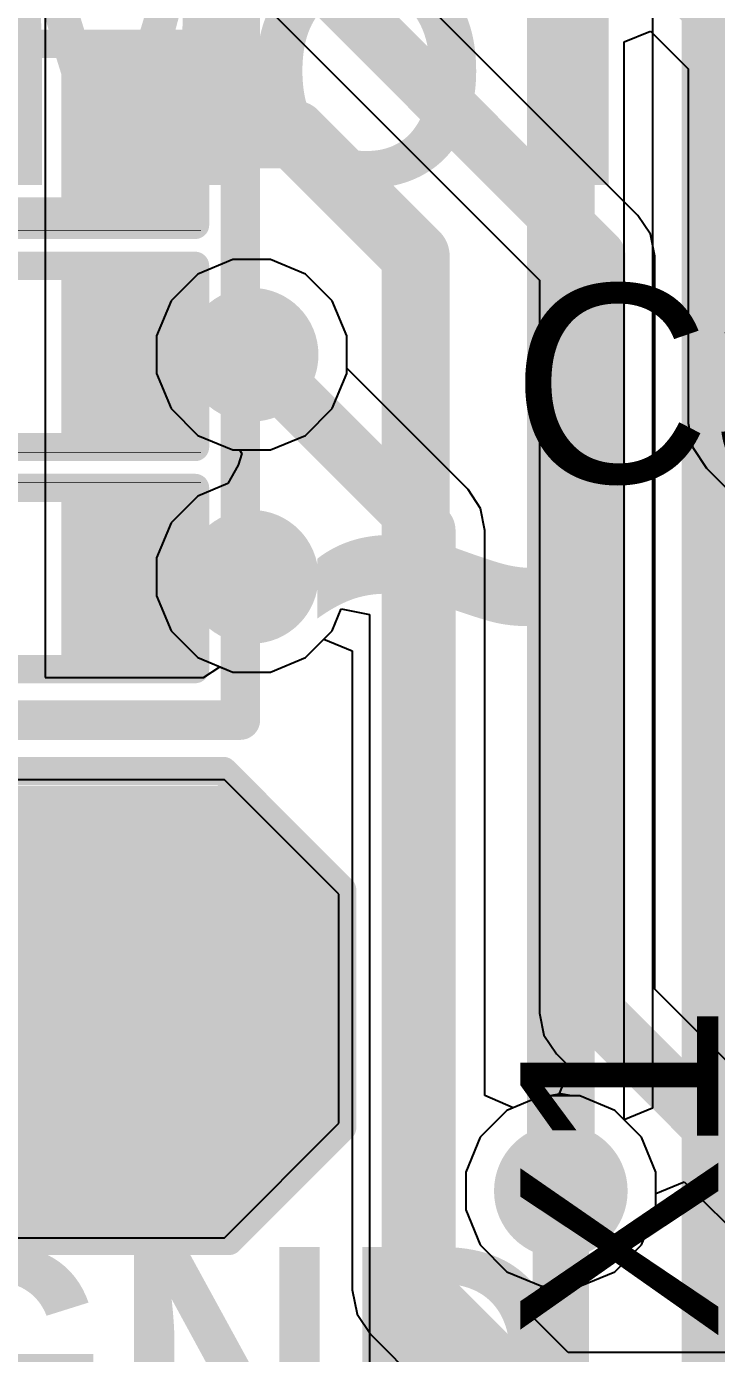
# Model space of a CAD drawing. Header units: inches. Extents: x -4.4 to 45.3, y -0.3 to 53.7.
# Drawn here: x 4.17 to 7.27, y 27.1 to 33.06 of the extents above; entities that cross this region are included whole.
import ezdxf

# ---------------------------------------------------------------- set-up
doc = ezdxf.new("R2010")
doc.units = ezdxf.units.IN
for name, color, linetype in [('Bottom Layer', 5, 'Continuous'), ('Bottom Overlay', 54, 'Continuous'), ('Bottom Paste', 16, 'Continuous'), ('Bottom Solder', 6, 'Continuous'), ('Multi-Layer', 9, 'Continuous'), ('Pad Holes', 156, 'Continuous'), ('Signal_1', 16, 'Continuous'), ('Signal_2', 76, 'Continuous'), ('Top Layer', 1, 'Continuous'), ('Top Overlay', 2, 'Continuous'), ('Top Solder', 216, 'Continuous'), ('Via Holes', 16, 'Continuous')]:
    doc.layers.add(name, color=color, linetype=linetype)
doc.styles.add('Arial', font='', dxfattribs={"height": 0.2})
doc.styles.add('Arial_Bold', font='', dxfattribs={"height": 0.2})
doc.styles.get('Arial').set_extended_font_data('Arial')
doc.styles.get('Arial_Bold').set_extended_font_data('Arial', bold=True)

# ---------------------------------------------------------------- blocks, each defined once
blk = doc.blocks.new('T____P______TH_1_8___H_________0_92___7')
at = {"layer": 'Bottom Layer'}
blk.add_hatch(color=5, dxfattribs=at).paths.add_polyline_path([(0.45, 0.9), (-0.45, 0.9), (-0.9, 0.45), (-0.9, -0.45), (-0.45, -0.9), (0.45, -0.9), (0.9, -0.45), (0.9, 0.45)])
at = {"layer": 'Bottom Solder'}
blk.add_hatch(color=6, dxfattribs=at).paths.add_polyline_path([(0.5008, 1.0016), (-0.5008, 1.0016), (-1.0016, 0.5008), (-1.0016, -0.5008), (-0.5008, -1.0016), (0.5008, -1.0016), (1.0016, -0.5008), (1.0016, 0.5008)])
at = {"layer": 'Multi-Layer'}
blk.add_hatch(color=9, dxfattribs=at).paths.add_polyline_path([(0.45, 0.9), (-0.45, 0.9), (-0.9, 0.45), (-0.9, -0.45), (-0.45, -0.9), (0.45, -0.9), (0.9, -0.45), (0.9, 0.45)])
at = {"layer": 'Pad Holes'}
h = blk.add_hatch(color=7, dxfattribs=at)
edge = h.paths.add_edge_path()
edge.add_arc((0, 0), 0.46, 0, 360)
at = {"layer": 'Signal_1'}
blk.add_hatch(color=16, dxfattribs=at).paths.add_polyline_path([(0.45, 0.9), (-0.45, 0.9), (-0.9, 0.45), (-0.9, -0.45), (-0.45, -0.9), (0.45, -0.9), (0.9, -0.45), (0.9, 0.45)])
at = {"layer": 'Signal_2'}
blk.add_hatch(color=76, dxfattribs=at).paths.add_polyline_path([(0.45, 0.9), (-0.45, 0.9), (-0.9, 0.45), (-0.9, -0.45), (-0.45, -0.9), (0.45, -0.9), (0.9, -0.45), (0.9, 0.45)])
at = {"layer": 'Top Layer'}
blk.add_hatch(color=1, dxfattribs=at).paths.add_polyline_path([(0.45, 0.9), (-0.45, 0.9), (-0.9, 0.45), (-0.9, -0.45), (-0.45, -0.9), (0.45, -0.9), (0.9, -0.45), (0.9, 0.45)])
at = {"layer": 'Top Solder'}
blk.add_hatch(color=216, dxfattribs=at).paths.add_polyline_path([(0.5008, 1.0016), (-0.5008, 1.0016), (-1.0016, 0.5008), (-1.0016, -0.5008), (-0.5008, -1.0016), (0.5008, -1.0016), (1.0016, -0.5008), (1.0016, 0.5008)])
at = {"layer": 'Top Overlay'}
for points in [[(-1.0414, 0.5334, 0.127, 0.127, 0), (-0.508, 1.0668, 0.127, 0.127, 0)], [(-0.508, 1.0668, 0.127, 0.127, 0), (0.508, 1.0668, 0.127, 0.127, 0)], [(0.508, 1.0668, 0.127, 0.127, 0), (1.0414, 0.5334, 0.127, 0.127, 0)], [(-1.0414, -0.5334, 0.127, 0.127, 0), (-1.0414, 0.5334, 0.127, 0.127, 0)], [(1.0414, -0.5334, 0.127, 0.127, 0), (1.0414, 0.5334, 0.127, 0.127, 0)], [(-1.0414, -0.5334, 0.127, 0.127, 0), (-0.5334, -1.0414, 0.127, 0.127, 0)], [(0.5334, -1.0414, 0.127, 0.127, 0), (1.0414, -0.5334, 0.127, 0.127, 0)], [(-0.508, -1.0414, 0.127, 0.127, 0), (0.5334, -1.0414, 0.127, 0.127, 0)]]:
    blk.add_lwpolyline(points, format="xyseb", dxfattribs=at)
for points in [[(-0.5398, 1.0668, 0.0635, 0.0635, 1), (-0.4763, 1.0668, 0.0635, 0.0635, 1)], [(-0.5398, 1.0668, 0.0635, 0.0635, 1), (-0.4763, 1.0668, 0.0635, 0.0635, 1)], [(0.4763, 1.0668, 0.0635, 0.0635, 1), (0.5398, 1.0668, 0.0635, 0.0635, 1)], [(0.4763, 1.0668, 0.0635, 0.0635, 1), (0.5398, 1.0668, 0.0635, 0.0635, 1)], [(-1.0732, 0.5334, 0.0635, 0.0635, 1), (-1.0096, 0.5334, 0.0635, 0.0635, 1)], [(-1.0732, 0.5334, 0.0635, 0.0635, 1), (-1.0096, 0.5334, 0.0635, 0.0635, 1)], [(1.0096, 0.5334, 0.0635, 0.0635, 1), (1.0732, 0.5334, 0.0635, 0.0635, 1)], [(1.0096, 0.5334, 0.0635, 0.0635, 1), (1.0732, 0.5334, 0.0635, 0.0635, 1)], [(-1.0732, -0.5334, 0.0635, 0.0635, 1), (-1.0096, -0.5334, 0.0635, 0.0635, 1)], [(-1.0732, -0.5334, 0.0635, 0.0635, 1), (-1.0096, -0.5334, 0.0635, 0.0635, 1)], [(1.0096, -0.5334, 0.0635, 0.0635, 1), (1.0732, -0.5334, 0.0635, 0.0635, 1)], [(1.0096, -0.5334, 0.0635, 0.0635, 1), (1.0732, -0.5334, 0.0635, 0.0635, 1)], [(-0.5651, -1.0414, 0.0635, 0.0635, 1), (-0.5016, -1.0414, 0.0635, 0.0635, 1)], [(-0.5398, -1.0414, 0.0635, 0.0635, 1), (-0.4763, -1.0414, 0.0635, 0.0635, 1)], [(0.5016, -1.0414, 0.0635, 0.0635, 1), (0.5651, -1.0414, 0.0635, 0.0635, 1)], [(0.5016, -1.0414, 0.0635, 0.0635, 1), (0.5651, -1.0414, 0.0635, 0.0635, 1)]]:
    blk.add_lwpolyline(points, format="xyseb", close=True, dxfattribs=at)
blk = doc.blocks.new('R___0402_B_57')
at = {"layer": 'Bottom Layer'}
for points in [[(-0.2413, 0.3175), (-0.2413, -0.3175), (-0.6985, -0.3175), (-0.6985, 0.3175)], [(0.6985, 0.3175), (0.6985, -0.3175), (0.2413, -0.3175), (0.2413, 0.3175)]]:
    blk.add_hatch(color=5, dxfattribs=at).paths.add_polyline_path(points)
at = {"layer": 'Bottom Paste'}
for points in [[(-0.2413, 0.3175), (-0.2413, -0.3175), (-0.6985, -0.3175), (-0.6985, 0.3175)], [(0.6985, 0.3175), (0.6985, -0.3175), (0.2413, -0.3175), (0.2413, 0.3175)]]:
    blk.add_hatch(color=16, dxfattribs=at).paths.add_polyline_path(points)
at = {"layer": 'Bottom Solder'}
for points in [[(-0.1863, 0.3725), (-0.1863, -0.3725), (-0.7535, -0.3725), (-0.7535, 0.3725)], [(0.7535, 0.3725), (0.7535, -0.3725), (0.1863, -0.3725), (0.1863, 0.3725)]]:
    blk.add_hatch(color=6, dxfattribs=at).paths.add_polyline_path(points)
at = {"layer": 'Bottom Overlay'}
for points in [[(-0.7874, 0.4064, 0.127, 0.127, 0), (0.7874, 0.4064, 0.127, 0.127, 0)], [(-0.7874, -0.4064, 0.127, 0.127, 0), (-0.7874, 0.4064, 0.127, 0.127, 0)], [(-0.8128, 0.4318, 0.00323, 0.00323, 0), (0.8128, 0.4318, 0.00323, 0.00323, 0)], [(0.7874, -0.4064, 0.127, 0.127, 0), (0.7874, 0.4064, 0.127, 0.127, 0)], [(-0.7874, -0.4064, 0.127, 0.127, 0), (0.7874, -0.4064, 0.127, 0.127, 0)]]:
    blk.add_lwpolyline(points, format="xyseb", dxfattribs=at)
for points in [[(-0.8191, 0.4064, 0.0635, 0.0635, 1), (-0.7556, 0.4064, 0.0635, 0.0635, 1)], [(-0.8191, 0.4064, 0.0635, 0.0635, 1), (-0.7556, 0.4064, 0.0635, 0.0635, 1)], [(-0.8136, 0.4318, 0.00161, 0.00161, 1), (-0.812, 0.4318, 0.00161, 0.00161, 1)], [(0.7556, 0.4064, 0.0635, 0.0635, 1), (0.8191, 0.4064, 0.0635, 0.0635, 1)], [(0.7556, 0.4064, 0.0635, 0.0635, 1), (0.8191, 0.4064, 0.0635, 0.0635, 1)], [(0.812, 0.4318, 0.00161, 0.00161, 1), (0.8136, 0.4318, 0.00161, 0.00161, 1)], [(-0.8191, -0.4064, 0.0635, 0.0635, 1), (-0.7556, -0.4064, 0.0635, 0.0635, 1)], [(-0.8191, -0.4064, 0.0635, 0.0635, 1), (-0.7556, -0.4064, 0.0635, 0.0635, 1)], [(0.7556, -0.4064, 0.0635, 0.0635, 1), (0.8191, -0.4064, 0.0635, 0.0635, 1)], [(0.7556, -0.4064, 0.0635, 0.0635, 1), (0.8191, -0.4064, 0.0635, 0.0635, 1)]]:
    blk.add_lwpolyline(points, format="xyseb", close=True, dxfattribs=at)
blk = doc.blocks.new('R___0402_B_58')
at = {"layer": 'Bottom Layer'}
for points in [[(-0.2413, 0.3175), (-0.2413, -0.3175), (-0.6985, -0.3175), (-0.6985, 0.3175)], [(0.6985, 0.3175), (0.6985, -0.3175), (0.2413, -0.3175), (0.2413, 0.3175)]]:
    blk.add_hatch(color=5, dxfattribs=at).paths.add_polyline_path(points)
at = {"layer": 'Bottom Paste'}
for points in [[(-0.2413, 0.3175), (-0.2413, -0.3175), (-0.6985, -0.3175), (-0.6985, 0.3175)], [(0.6985, 0.3175), (0.6985, -0.3175), (0.2413, -0.3175), (0.2413, 0.3175)]]:
    blk.add_hatch(color=16, dxfattribs=at).paths.add_polyline_path(points)
at = {"layer": 'Bottom Solder'}
for points in [[(-0.1863, 0.3725), (-0.1863, -0.3725), (-0.7535, -0.3725), (-0.7535, 0.3725)], [(0.7535, 0.3725), (0.7535, -0.3725), (0.1863, -0.3725), (0.1863, 0.3725)]]:
    blk.add_hatch(color=6, dxfattribs=at).paths.add_polyline_path(points)
at = {"layer": 'Bottom Overlay'}
for points in [[(0.7874, 0.4064, 0.127, 0.127, 0), (-0.7874, 0.4064, 0.127, 0.127, 0)], [(-0.7874, 0.4064, 0.127, 0.127, 0), (-0.7874, -0.4064, 0.127, 0.127, 0)], [(0.8128, 0.4318, 0.00323, 0.00323, 0), (-0.8128, 0.4318, 0.00323, 0.00323, 0)], [(0.7874, 0.4064, 0.127, 0.127, 0), (0.7874, -0.4064, 0.127, 0.127, 0)], [(0.7874, -0.4064, 0.127, 0.127, 0), (-0.7874, -0.4064, 0.127, 0.127, 0)]]:
    blk.add_lwpolyline(points, format="xyseb", dxfattribs=at)
for points in [[(-0.8191, 0.4064, 0.0635, 0.0635, 1), (-0.7556, 0.4064, 0.0635, 0.0635, 1)], [(-0.8191, 0.4064, 0.0635, 0.0635, 1), (-0.7556, 0.4064, 0.0635, 0.0635, 1)], [(-0.8136, 0.4318, 0.00161, 0.00161, 1), (-0.812, 0.4318, 0.00161, 0.00161, 1)], [(0.7556, 0.4064, 0.0635, 0.0635, 1), (0.8191, 0.4064, 0.0635, 0.0635, 1)], [(0.7556, 0.4064, 0.0635, 0.0635, 1), (0.8191, 0.4064, 0.0635, 0.0635, 1)], [(0.812, 0.4318, 0.00161, 0.00161, 1), (0.8136, 0.4318, 0.00161, 0.00161, 1)], [(-0.8191, -0.4064, 0.0635, 0.0635, 1), (-0.7556, -0.4064, 0.0635, 0.0635, 1)], [(-0.8191, -0.4064, 0.0635, 0.0635, 1), (-0.7556, -0.4064, 0.0635, 0.0635, 1)], [(0.7556, -0.4064, 0.0635, 0.0635, 1), (0.8191, -0.4064, 0.0635, 0.0635, 1)], [(0.7556, -0.4064, 0.0635, 0.0635, 1), (0.8191, -0.4064, 0.0635, 0.0635, 1)]]:
    blk.add_lwpolyline(points, format="xyseb", close=True, dxfattribs=at)
blk = doc.blocks.new('R___0402_B_59')
at = {"layer": 'Bottom Layer'}
for points in [[(-0.2413, 0.3175), (-0.2413, -0.3175), (-0.6985, -0.3175), (-0.6985, 0.3175)], [(0.6985, 0.3175), (0.6985, -0.3175), (0.2413, -0.3175), (0.2413, 0.3175)]]:
    blk.add_hatch(color=5, dxfattribs=at).paths.add_polyline_path(points)
at = {"layer": 'Bottom Paste'}
for points in [[(-0.2413, 0.3175), (-0.2413, -0.3175), (-0.6985, -0.3175), (-0.6985, 0.3175)], [(0.6985, 0.3175), (0.6985, -0.3175), (0.2413, -0.3175), (0.2413, 0.3175)]]:
    blk.add_hatch(color=16, dxfattribs=at).paths.add_polyline_path(points)
at = {"layer": 'Bottom Solder'}
for points in [[(-0.1863, 0.3725), (-0.1863, -0.3725), (-0.7535, -0.3725), (-0.7535, 0.3725)], [(0.7535, 0.3725), (0.7535, -0.3725), (0.1863, -0.3725), (0.1863, 0.3725)]]:
    blk.add_hatch(color=6, dxfattribs=at).paths.add_polyline_path(points)
at = {"layer": 'Bottom Overlay'}
for points in [[(0.7874, 0.4064, 0.127, 0.127, 0), (-0.7874, 0.4064, 0.127, 0.127, 0)], [(-0.7874, 0.4064, 0.127, 0.127, 0), (-0.7874, -0.4064, 0.127, 0.127, 0)], [(0.8128, 0.4318, 0.00323, 0.00323, 0), (-0.8128, 0.4318, 0.00323, 0.00323, 0)], [(0.7874, 0.4064, 0.127, 0.127, 0), (0.7874, -0.4064, 0.127, 0.127, 0)], [(0.7874, -0.4064, 0.127, 0.127, 0), (-0.7874, -0.4064, 0.127, 0.127, 0)]]:
    blk.add_lwpolyline(points, format="xyseb", dxfattribs=at)
for points in [[(-0.8191, 0.4064, 0.0635, 0.0635, 1), (-0.7556, 0.4064, 0.0635, 0.0635, 1)], [(-0.8191, 0.4064, 0.0635, 0.0635, 1), (-0.7556, 0.4064, 0.0635, 0.0635, 1)], [(-0.8136, 0.4318, 0.00161, 0.00161, 1), (-0.812, 0.4318, 0.00161, 0.00161, 1)], [(0.7556, 0.4064, 0.0635, 0.0635, 1), (0.8191, 0.4064, 0.0635, 0.0635, 1)], [(0.7556, 0.4064, 0.0635, 0.0635, 1), (0.8191, 0.4064, 0.0635, 0.0635, 1)], [(0.812, 0.4318, 0.00161, 0.00161, 1), (0.8136, 0.4318, 0.00161, 0.00161, 1)], [(-0.8191, -0.4064, 0.0635, 0.0635, 1), (-0.7556, -0.4064, 0.0635, 0.0635, 1)], [(-0.8191, -0.4064, 0.0635, 0.0635, 1), (-0.7556, -0.4064, 0.0635, 0.0635, 1)], [(0.7556, -0.4064, 0.0635, 0.0635, 1), (0.8191, -0.4064, 0.0635, 0.0635, 1)], [(0.7556, -0.4064, 0.0635, 0.0635, 1), (0.8191, -0.4064, 0.0635, 0.0635, 1)]]:
    blk.add_lwpolyline(points, format="xyseb", close=True, dxfattribs=at)

msp = doc.modelspace()

# ---------------------------------------------------------------- hatches: boundary and pattern name
at = {"layer": 'Bottom Layer'}
h = msp.add_hatch(color=5, dxfattribs=at)
edge = h.paths.add_edge_path()
edge.add_arc((5.1816, 31.5857), 0.3, 0, 360)
h = msp.add_hatch(color=5, dxfattribs=at)
edge = h.paths.add_edge_path()
edge.add_arc((5.1816, 30.5892), 0.3, 0, 360)
h = msp.add_hatch(color=5, dxfattribs=at)
edge = h.paths.add_edge_path()
edge.add_arc((6.5698, 27.8335), 0.3, 0, 360)
at = {"layer": 'Signal_1'}
h = msp.add_hatch(color=16, dxfattribs=at)
edge = h.paths.add_edge_path()
edge.add_arc((5.1816, 31.5857), 0.3, 0, 360)
h = msp.add_hatch(color=16, dxfattribs=at)
edge = h.paths.add_edge_path()
edge.add_arc((5.1816, 30.5892), 0.3, 0, 360)
h = msp.add_hatch(color=16, dxfattribs=at)
edge = h.paths.add_edge_path()
edge.add_arc((6.5698, 27.8335), 0.3, 0, 360)
at = {"layer": 'Signal_2'}
h = msp.add_hatch(color=76, dxfattribs=at)
edge = h.paths.add_edge_path()
edge.add_arc((5.1816, 31.5857), 0.3, 0, 360)
h = msp.add_hatch(color=76, dxfattribs=at)
edge = h.paths.add_edge_path()
edge.add_arc((5.1816, 30.5892), 0.3, 0, 360)
h = msp.add_hatch(color=76, dxfattribs=at)
edge = h.paths.add_edge_path()
edge.add_arc((6.5698, 27.8335), 0.3, 0, 360)
at = {"layer": 'Top Layer'}
h = msp.add_hatch(color=1, dxfattribs=at)
edge = h.paths.add_edge_path()
edge.add_arc((5.1816, 31.5857), 0.3, 0, 360)
h = msp.add_hatch(color=1, dxfattribs=at)
edge = h.paths.add_edge_path()
edge.add_arc((5.1816, 30.5892), 0.3, 0, 360)
h = msp.add_hatch(color=1, dxfattribs=at)
edge = h.paths.add_edge_path()
edge.add_arc((6.5698, 27.8335), 0.3, 0, 360)
at = {"layer": 'Via Holes'}
h = msp.add_hatch(color=7, dxfattribs=at)
edge = h.paths.add_edge_path()
edge.add_arc((5.1816, 31.5857), 0.15, 0, 360)
h = msp.add_hatch(color=7, dxfattribs=at)
edge = h.paths.add_edge_path()
edge.add_arc((5.1816, 30.5892), 0.15, 0, 360)
h = msp.add_hatch(color=7, dxfattribs=at)
edge = h.paths.add_edge_path()
edge.add_arc((6.5698, 27.8335), 0.15, 0, 360)

# ---------------------------------------------------------------- linework, layer by layer
at = {"layer": 'Bottom Layer'}
for p, q in [((4.2545, 33.1267), (4.2545, 33.0192)), ((4.2545, 33.0192), (4.2545, 32.9997)), ((4.2545, 32.9997), (4.2545, 32.1496)), ((6.8546, 32.989), (6.972, 33.0376)), ((6.8546, 28.1525), (6.8546, 32.989)), ((6.972, 33.0376), (6.9868, 33.0228)), ((6.9868, 33.0228), (6.9868, 33.0228)), ((6.9868, 33.0228), (7.1408, 32.8688)), ((7.1408, 32.8688), (7.1408, 31.279)), ((4.2545, 32.1496), (4.2545, 32.1302)), ((4.2545, 32.1302), (4.2545, 32.0226)), ((4.2545, 32.0226), (4.2545, 32.0031)), ((4.2545, 32.0031), (4.2545, 31.1531)), ((7.1408, 31.279), (7.1408, 31.2789)), ((7.1408, 31.2789), (7.1625, 31.1699)), ((4.2545, 31.1531), (4.2545, 31.1336)), ((7.1625, 31.1699), (7.2243, 31.0775)), ((4.2545, 31.1336), (4.2545, 31.0261)), ((7.2243, 31.0775), (7.8708, 30.431)), ((4.2545, 31.0261), (4.2545, 31.0066)), ((4.2545, 31.0066), (4.2545, 30.1371)), ((5.4235, 30.2272), (5.5063, 30.3101)), ((5.5063, 30.3101), (5.6333, 30.2575)), ((5.6333, 30.2575), (5.6333, 27.3907)), ((4.9657, 30.1371), (5.039, 30.1861)), ((5.039, 30.1861), (5.0967, 30.1622)), ((5.2665, 30.1622), (5.4235, 30.2272)), ((4.2545, 30.1371), (4.9657, 30.1371)), ((4.9657, 30.1371), (4.9657, 30.1371)), ((5.0967, 30.1622), (5.2665, 30.1622)), ((6.9318, 28.0754), (6.8546, 28.1525)), ((6.9968, 27.9185), (6.9318, 28.0754)), ((6.9968, 27.7486), (6.9968, 27.9185)), ((6.9318, 27.5917), (6.9968, 27.7486)), ((6.8116, 27.4715), (6.9318, 27.5917)), ((6.6547, 27.4065), (6.8116, 27.4715)), ((5.6333, 27.3907), (5.6333, 27.3907)), ((5.6333, 27.3907), (5.655, 27.2817)), ((6.413, 27.2988), (6.4847, 27.4064)), ((6.4847, 27.4064), (6.4849, 27.4065)), ((6.4849, 27.4065), (6.6547, 27.4065)), ((5.655, 27.2817), (5.7168, 27.1893)), ((6.6031, 27.1087), (6.413, 27.2988)), ((5.7168, 27.1893), (6.2837, 26.6224)), ((16.7498, 27.1087), (6.6031, 27.1087))]:
    msp.add_line(p, q, dxfattribs=at)
for points in [[(6.5698, 27.8335, 0.3048, 0.3048, 0), (6.5698, 33.232, 0.3048, 0.3048, 0)], [(7.1882, 33.2243, 0.3048, 0.3048, 0), (7.4257, 32.9868, 0.3048, 0.3048, 0)], [(4.6101, 32.5747, 0.3048, 0.3048, 0), (5.373, 32.5747, 0.3048, 0.3048, 0)], [(5.373, 32.5747, 0.3048, 0.3048, 0), (5.9182, 32.0294, 0.3048, 0.3048, 0)], [(5.9182, 27.3907, 0.3048, 0.3048, 0), (5.9182, 32.0294, 0.3048, 0.3048, 0)], [(4.6139, 31.5819, 0.3048, 0.3048, 0), (5.1778, 31.5819, 0.3048, 0.3048, 0)], [(4.6139, 30.5854, 0.3048, 0.3048, 0), (5.1778, 30.5854, 0.3048, 0.3048, 0)], [(5.9182, 27.3907, 0.3048, 0.3048, 0), (6.4851, 26.8238, 0.3048, 0.3048, 0)]]:
    msp.add_lwpolyline(points, format="xyseb", dxfattribs=at)
for points in [[(4.5339, 32.5747, 0.1524, 0.1524, 1), (4.6863, 32.5747, 0.1524, 0.1524, 1)], [(5.2968, 32.5747, 0.1524, 0.1524, 1), (5.4492, 32.5747, 0.1524, 0.1524, 1)], [(5.2968, 32.5747, 0.1524, 0.1524, 1), (5.4492, 32.5747, 0.1524, 0.1524, 1)], [(5.842, 32.0294, 0.1524, 0.1524, 1), (5.9944, 32.0294, 0.1524, 0.1524, 1)], [(5.842, 32.0294, 0.1524, 0.1524, 1), (5.9944, 32.0294, 0.1524, 0.1524, 1)], [(4.5377, 31.5819, 0.1524, 0.1524, 1), (4.6901, 31.5819, 0.1524, 0.1524, 1)], [(5.1016, 31.5819, 0.1524, 0.1524, 1), (5.254, 31.5819, 0.1524, 0.1524, 1)], [(4.5377, 30.5854, 0.1524, 0.1524, 1), (4.6901, 30.5854, 0.1524, 0.1524, 1)], [(5.1016, 30.5854, 0.1524, 0.1524, 1), (5.254, 30.5854, 0.1524, 0.1524, 1)], [(6.4936, 27.8335, 0.1524, 0.1524, 1), (6.646, 27.8335, 0.1524, 0.1524, 1)], [(5.842, 27.3907, 0.1524, 0.1524, 1), (5.9944, 27.3907, 0.1524, 0.1524, 1)], [(5.842, 27.3907, 0.1524, 0.1524, 1), (5.9944, 27.3907, 0.1524, 0.1524, 1)]]:
    msp.add_lwpolyline(points, format="xyseb", close=True, dxfattribs=at)
at = {"layer": 'Bottom Overlay'}
for points in [[(5.1308, 29.9466, 0.1778, 0.1778, 0), (5.1308, 37.1474, 0.1778, 0.1778, 0)], [(3.1729, 29.9466, 0.1778, 0.1778, 0), (5.1308, 29.9466, 0.1778, 0.1778, 0)]]:
    msp.add_lwpolyline(points, format="xyseb", dxfattribs=at)
msp.add_lwpolyline([(5.0864, 29.9466, 0.0889, 0.0889, 1), (5.1752, 29.9466, 0.0889, 0.0889, 1)], format="xyseb", close=True, dxfattribs=at)
msp.add_lwpolyline([(5.0864, 29.9466, 0.0889, 0.0889, 1), (5.1752, 29.9466, 0.0889, 0.0889, 1)], format="xyseb", close=True, dxfattribs=at)
at = {"layer": 'Signal_1'}
for p, q in [((6.9158, 32.2108), (5.6086, 33.518)), ((5.2424, 33.1518), (6.4737, 31.9204)), ((6.972, 32.1268), (6.9158, 32.2108)), ((6.9917, 32.0277), (6.972, 32.1268)), ((5.0967, 32.0127), (4.9397, 31.9477)), ((5.2665, 32.0127), (5.0967, 32.0127)), ((5.4235, 31.9477), (5.2665, 32.0127)), ((6.9917, 28.7394), (6.9917, 32.0277)), ((4.9397, 31.9477), (4.8196, 31.8276)), ((5.5436, 31.8276), (5.4235, 31.9477)), ((6.4737, 31.9204), (6.4737, 28.6321)), ((4.8196, 31.8276), (4.7546, 31.6707)), ((5.6086, 31.6707), (5.5436, 31.8276)), ((4.7546, 31.6707), (4.7546, 31.5008)), ((5.6086, 31.5008), (5.6086, 31.6707)), ((4.7546, 31.5008), (4.8196, 31.3439)), ((5.5436, 31.3439), (5.6086, 31.5008)), ((4.8196, 31.3439), (4.9397, 31.2238)), ((5.4235, 31.2238), (5.5436, 31.3439)), ((4.9397, 31.2238), (5.0967, 31.1587)), ((5.2665, 31.1587), (5.4235, 31.2238)), ((5.0967, 31.1587), (5.2665, 31.1587)), ((5.0601, 29.6782), (4.0331, 29.6782)), ((5.5736, 29.1647), (5.0601, 29.6782)), ((5.5736, 28.1377), (5.5736, 29.1647)), ((10.4803, 25.2508), (6.9917, 28.7394)), ((6.4737, 28.6321), (6.4935, 28.533)), ((6.4935, 28.533), (6.5496, 28.449)), ((6.5496, 28.449), (6.611, 28.3875)), ((6.611, 28.3875), (6.5584, 28.2605)), ((6.4848, 28.2605), (6.3279, 28.1955)), ((6.5584, 28.2605), (6.4848, 28.2605)), ((6.3279, 28.1955), (6.2078, 28.0754)), ((5.0601, 27.6242), (5.5736, 28.1377)), ((6.2078, 28.0754), (6.1428, 27.9185)), ((6.1428, 27.9185), (6.1428, 27.7486)), ((6.9968, 27.8222), (7.1238, 27.8748)), ((7.1238, 27.8748), (10.1371, 24.8615)), ((6.9968, 27.7486), (6.9968, 27.8222)), ((6.1428, 27.7486), (6.2078, 27.5917)), ((6.9318, 27.5917), (6.9968, 27.7486)), ((4.0331, 27.6242), (5.0601, 27.6242)), ((6.2078, 27.5917), (6.3279, 27.4715)), ((6.8116, 27.4715), (6.9318, 27.5917)), ((6.3279, 27.4715), (6.4848, 27.4065)), ((6.6547, 27.4065), (6.8116, 27.4715)), ((6.4848, 27.4065), (6.6547, 27.4065))]:
    msp.add_line(p, q, dxfattribs=at)
for points in [[(5.1816, 33.5788, 0.254, 0.254, 0), (6.7327, 32.0277, 0.254, 0.254, 0)], [(6.7327, 28.6321, 0.254, 0.254, 0), (6.7327, 32.0277, 0.254, 0.254, 0)], [(6.7327, 28.6321, 0.254, 0.254, 0), (10.541, 24.8238, 0.254, 0.254, 0)]]:
    msp.add_lwpolyline(points, format="xyseb", dxfattribs=at)
for points in [[(6.6692, 32.0277, 0.127, 0.127, 1), (6.7962, 32.0277, 0.127, 0.127, 1)], [(6.6692, 32.0277, 0.127, 0.127, 1), (6.7962, 32.0277, 0.127, 0.127, 1)], [(6.6692, 28.6321, 0.127, 0.127, 1), (6.7962, 28.6321, 0.127, 0.127, 1)], [(6.6692, 28.6321, 0.127, 0.127, 1), (6.7962, 28.6321, 0.127, 0.127, 1)]]:
    msp.add_lwpolyline(points, format="xyseb", close=True, dxfattribs=at)
at = {"layer": 'Signal_2'}
for p, q in [((5.0967, 32.0127), (4.9397, 31.9477)), ((5.2665, 32.0127), (5.0967, 32.0127)), ((5.4235, 31.9477), (5.2665, 32.0127)), ((4.9397, 31.9477), (4.8196, 31.8276)), ((5.5436, 31.8276), (5.4235, 31.9477)), ((4.8196, 31.8276), (4.7546, 31.6707)), ((5.6086, 31.6707), (5.5436, 31.8276)), ((4.7546, 31.6707), (4.7546, 31.5008)), ((5.6086, 31.5008), (5.6086, 31.6707)), ((4.7546, 31.5008), (4.8196, 31.3439)), ((5.5436, 31.3439), (5.6086, 31.5008)), ((4.8196, 31.3439), (4.9397, 31.2238)), ((5.4235, 31.2238), (5.5436, 31.3439)), ((4.9397, 31.2238), (5.0967, 31.1587)), ((5.2665, 31.1587), (5.4235, 31.2238)), ((5.0967, 31.1587), (5.2665, 31.1587)), ((5.0601, 29.6782), (4.0331, 29.6782)), ((5.5736, 29.1647), (5.0601, 29.6782)), ((5.5736, 28.1377), (5.5736, 29.1647)), ((6.4848, 28.2605), (6.3279, 28.1955)), ((6.6547, 28.2605), (6.4848, 28.2605)), ((6.8116, 28.1955), (6.6547, 28.2605)), ((6.3279, 28.1955), (6.2078, 28.0754)), ((6.9318, 28.0754), (6.8116, 28.1955)), ((5.0601, 27.6242), (5.5736, 28.1377)), ((6.2078, 28.0754), (6.1428, 27.9185)), ((6.9968, 27.9185), (6.9318, 28.0754)), ((6.1428, 27.9185), (6.1428, 27.7486)), ((6.9968, 27.7486), (6.9968, 27.9185)), ((6.1428, 27.7486), (6.2078, 27.5917)), ((6.9318, 27.5917), (6.9968, 27.7486)), ((4.0331, 27.6242), (5.0601, 27.6242)), ((6.2078, 27.5917), (6.3279, 27.4715)), ((6.8116, 27.4715), (6.9318, 27.5917)), ((6.3279, 27.4715), (6.4848, 27.4065)), ((6.6547, 27.4065), (6.8116, 27.4715)), ((6.4848, 27.4065), (6.6547, 27.4065))]:
    msp.add_line(p, q, dxfattribs=at)
at = {"layer": 'Top Layer'}
for p, q in [((6.9811, 33.3943), (6.9811, 28.2057)), ((5.0967, 32.0127), (4.9397, 31.9477)), ((5.2665, 32.0127), (5.0967, 32.0127)), ((5.4235, 31.9477), (5.2665, 32.0127)), ((4.9397, 31.9477), (4.8196, 31.8276)), ((5.5436, 31.8276), (5.4235, 31.9477)), ((4.8196, 31.8276), (4.7546, 31.6707)), ((5.6086, 31.6707), (5.5436, 31.8276)), ((4.7546, 31.6707), (4.7546, 31.5008)), ((5.6086, 31.525), (5.6086, 31.6707)), ((4.7546, 31.5008), (4.8196, 31.3439)), ((6.1532, 30.9804), (5.6086, 31.525)), ((4.8196, 31.3439), (4.9397, 31.2238)), ((4.9397, 31.2238), (5.0967, 31.1587)), ((5.0967, 31.1587), (5.1268, 31.1587)), ((5.1372, 31.1432), (5.1204, 31.0907)), ((5.1268, 31.1587), (5.1372, 31.1432)), ((5.1204, 31.0907), (5.0753, 31.0074)), ((5.0753, 31.0074), (4.9397, 30.9512)), ((6.2093, 30.8964), (6.1532, 30.9804)), ((4.9397, 30.9512), (4.8196, 30.8311)), ((6.229, 30.7973), (6.2093, 30.8964)), ((4.8196, 30.8311), (4.7546, 30.6742)), ((6.229, 28.2626), (6.229, 30.7973)), ((4.7546, 30.6742), (4.7546, 30.5043)), ((4.7546, 30.5043), (4.8196, 30.3473)), ((5.5436, 30.3473), (5.5841, 30.4451)), ((5.5841, 30.4451), (5.7111, 30.4198)), ((5.7111, 30.4198), (5.7111, 22.7871)), ((4.8196, 30.3473), (4.9397, 30.2272)), ((5.4235, 30.2272), (5.5436, 30.3473)), ((4.9397, 30.2272), (5.0967, 30.1622)), ((5.2665, 30.1622), (5.4235, 30.2272)), ((5.0967, 30.1622), (5.2665, 30.1622)), ((6.356, 28.2072), (6.229, 28.2626)), ((6.4848, 28.2605), (6.356, 28.2072)), ((6.5206, 28.2605), (6.4848, 28.2605)), ((6.5698, 28.2703), (6.5206, 28.2605)), ((6.6189, 28.2605), (6.5698, 28.2703)), ((6.6547, 28.2605), (6.6189, 28.2605)), ((6.8116, 28.1955), (6.6547, 28.2605)), ((6.8541, 28.1531), (6.8116, 28.1955)), ((6.9811, 28.2057), (6.8541, 28.1531))]:
    msp.add_line(p, q, dxfattribs=at)
for points in [[(7.24, 23.2957, 0.254, 0.254, 0), (7.24, 33.5016, 0.254, 0.254, 0)], [(5.1816, 31.5857, 0.254, 0.254, 0), (5.9701, 30.7973, 0.254, 0.254, 0)], [(5.9701, 22.7625, 0.254, 0.254, 0), (5.9701, 30.7973, 0.254, 0.254, 0)], [(6.5698, 27.8335, 0.254, 0.254, 0), (6.5698, 28.0113, 0.254, 0.254, 0)], [(6.5698, 21.5226, 0.254, 0.254, 0), (6.5698, 27.8335, 0.254, 0.254, 0)]]:
    msp.add_lwpolyline(points, format="xyseb", dxfattribs=at)
for points in [[(5.1181, 31.5857, 0.127, 0.127, 1), (5.2451, 31.5857, 0.127, 0.127, 1)], [(5.9066, 30.7973, 0.127, 0.127, 1), (6.0336, 30.7973, 0.127, 0.127, 1)], [(5.9066, 30.7973, 0.127, 0.127, 1), (6.0336, 30.7973, 0.127, 0.127, 1)], [(6.5063, 28.0113, 0.127, 0.127, 1), (6.6333, 28.0113, 0.127, 0.127, 1)], [(6.5063, 27.8335, 0.127, 0.127, 1), (6.6333, 27.8335, 0.127, 0.127, 1)], [(6.5063, 27.8335, 0.127, 0.127, 1), (6.6333, 27.8335, 0.127, 0.127, 1)]]:
    msp.add_lwpolyline(points, format="xyseb", close=True, dxfattribs=at)
at = {"layer": 'Top Overlay'}
msp.add_lwpolyline([(3.851, 32.2279, 0.127, 0.127, 0), (4.6048, 32.2279, 0.127, 0.127, 0)], format="xyseb", dxfattribs=at)
msp.add_lwpolyline([(4.573, 32.2279, 0.0635, 0.0635, 1), (4.6365, 32.2279, 0.0635, 0.0635, 1)], format="xyseb", close=True, dxfattribs=at)

# ---------------------------------------------------------------- block references
at = {"rotation": 180}
for name, p in [('R___0402_B_59', (4.1402, 32.5747)), ('R___0402_B_58', (4.1402, 31.5781))]:
    msp.add_blockref(name, p, dxfattribs=at)
for name, p in [('R___0402_B_57', (4.1402, 30.5816)), ('T____P______TH_1_8___H_________0_92___7', (4.5466, 28.6512))]:
    msp.add_blockref(name, p)

# ---------------------------------------------------------------- texts
at = {"layer": 'Bottom Overlay', "style": 'Arial_Bold'}
msp.add_text('~', height=1.778, dxfattribs=at).set_placement((5.3789, 29.7172))
at = {"layer": 'Top Overlay'}
for s, height, rotation, style, p in [('MOTOR6_SENSE', 1.016, 360, 'Arial_Bold', (3.9633, 32.3467)), ('X1', 0.889, 90, 'Arial', (7.277, 27.1587)), ('GND', 1.016, 360, 'Arial_Bold', (3.4544, 26.5665))]:
    msp.add_text(s, height=height, rotation=rotation, dxfattribs=dict(at, style=style)).set_placement(p)
at = {"layer": 'Top Overlay', "style": 'Arial'}
msp.add_text('C30', height=0.889, dxfattribs=at).set_placement((6.3466, 31.0116))

doc.saveas('drawing.dxf')
